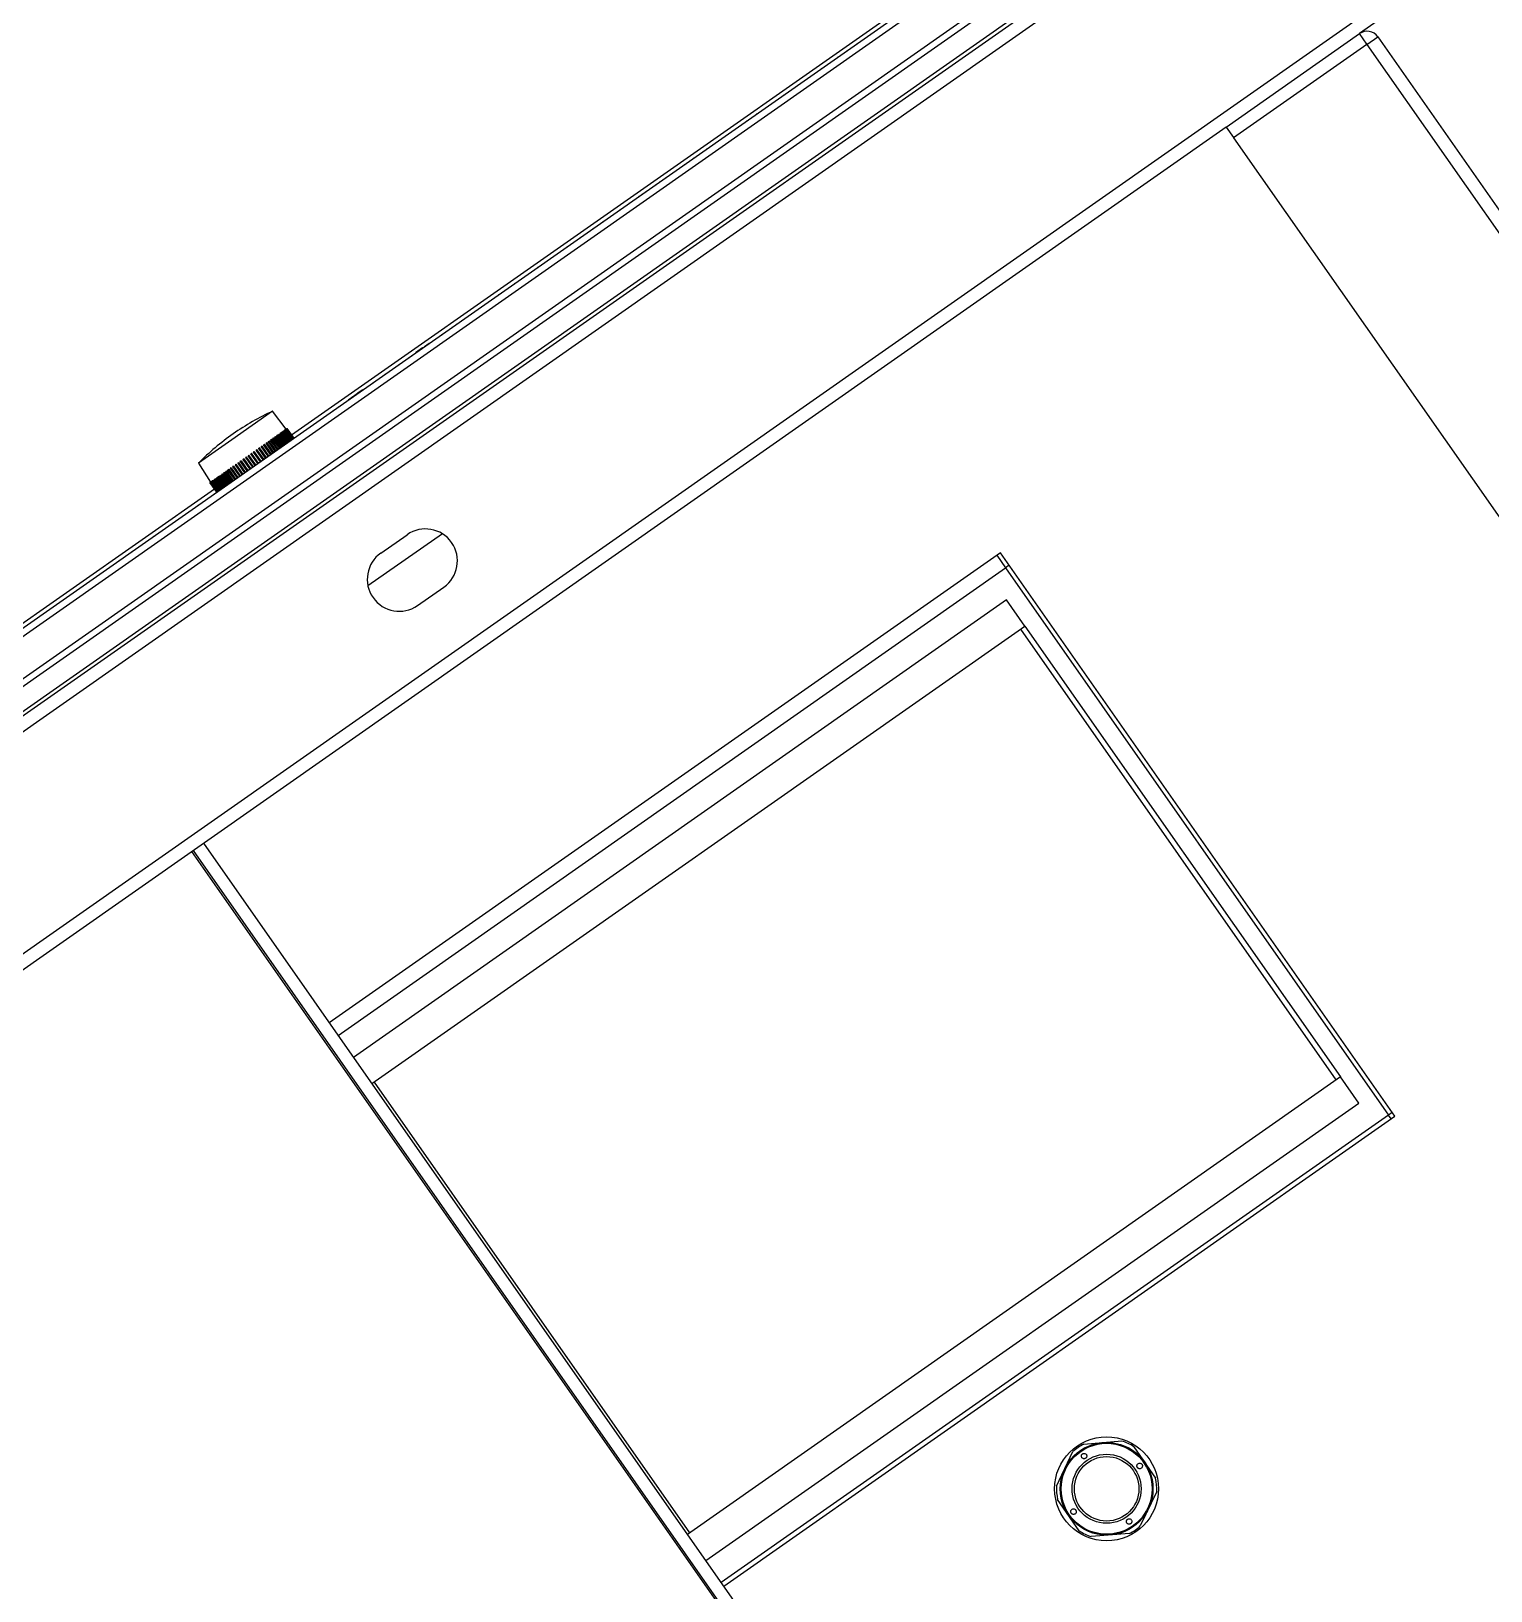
# Model space of a CAD drawing. Header units: millimetres. Extents: x 152904052 to 153933663, y 538271515 to 539240469.
# Drawn here: x 153458356.8 to 153458813.1, y 538574329.4 to 538574816.8 of the extents above; entities that cross this region are included whole.
import ezdxf

# ---------------------------------------------------------------- set-up
doc = ezdxf.new("R2010")
doc.units = ezdxf.units.MM
doc.layers.add('POWR', color=5, linetype='Continuous')

msp = doc.modelspace()

# ---------------------------------------------------------------- linework, layer by layer
at = {"layer": 'POWR', "color": 7}
for p, q in [((153459596.18, 538575472.45), (153457835.01, 538574239.26)), ((153459598.53, 538575469.09), (153457837.36, 538574235.9)), ((153459648.32, 538575434.6), (153457852.73, 538574177.32)), ((153459621.18, 538575410.6), (153458772.04, 538574816.03)), ((153457805.32, 538574243.3), (153458701.41, 538574870.88)), ((153457805.84, 538574246.22), (153458698.48, 538574871.4)), ((153458705.44, 538574860.4), (153457813.79, 538574235.92)), ((153458706.59, 538574858.76), (153457814.94, 538574234.28)), ((153458438.1, 538574690.61), (153458678.27, 538574858.77)), ((153457838.41, 538574243.11), (153458688.28, 538574838.19)), ((153458730.35, 538574786.83), (153458772.04, 538574816.03)), ((153458774.34, 538574812.75), (153458772.04, 538574816.03)), ((153458611.84, 538574810.84), (153458611.9, 538574810.76)), ((153458614.89, 538574812.97), (153458614.94, 538574812.89)), ((153458732.64, 538574783.56), (153458774.34, 538574812.75)), ((153458774.4, 538574812.67), (153458732.7, 538574783.47)), ((153458774.4, 538574812.67), (153458777.75, 538574815.02)), ((153458774.4, 538574812.67), (153459051.66, 538574416.69)), ((153458777.75, 538574815.02), (153459055.02, 538574419.04)), ((153458606.69, 538574807.23), (153458606.75, 538574807.15)), ((153458607.75, 538574807.97), (153458607.8, 538574807.89)), ((153458608.8, 538574808.71), (153458608.86, 538574808.63)), ((153458603.65, 538574805.1), (153458603.7, 538574805.02)), ((153458591.78, 538574796.79), (153458591.84, 538574796.71)), ((153458753.43, 538574797.99), (153458753.37, 538574798.07)), ((153458753.53, 538574798.18), (153458753.59, 538574798.1)), ((153458753.58, 538574798.09), (153458753.53, 538574798.18)), ((153458755.17, 538574799.33), (153458755.23, 538574799.25)), ((153458756.87, 538574800.39), (153458756.81, 538574800.48)), ((153458756.97, 538574800.59), (153458757.03, 538574800.51)), ((153458583.58, 538574791.05), (153458583.64, 538574790.97)), ((153458585.41, 538574792.33), (153458585.47, 538574792.25)), ((153458587.68, 538574793.92), (153458587.74, 538574793.84)), ((153458730.35, 538574786.83), (153457884.58, 538574194.61)), ((153458580.54, 538574788.92), (153458580.6, 538574788.84)), ((153458730.35, 538574786.83), (153458732.64, 538574783.56)), ((153458732.7, 538574783.47), (153459009.97, 538574387.5)), ((153458563.88, 538574777.25), (153458563.93, 538574777.16)), ((153458567.97, 538574780.12), (153458568.03, 538574780.04)), ((153458560.83, 538574775.11), (153458560.89, 538574775.03)), ((153458548.81, 538574766.69), (153458548.86, 538574766.61)), ((153458551.85, 538574768.82), (153458551.91, 538574768.74)), ((153458553.37, 538574769.89), (153458553.43, 538574769.81)), ((153458554.89, 538574770.96), (153458554.95, 538574770.87)), ((153458542.13, 538574762.02), (153458542.19, 538574761.93)), ((153458543.65, 538574763.08), (153458543.71, 538574763)), ((153458546.69, 538574765.21), (153458546.75, 538574765.13)), ((153458547.75, 538574765.95), (153458547.81, 538574765.87)), ((153458535.35, 538574757.27), (153458535.4, 538574757.18)), ((153458540.61, 538574760.95), (153458540.67, 538574760.87)), ((153458528.2, 538574752.26), (153458528.26, 538574752.18)), ((153458532.3, 538574755.13), (153458532.36, 538574755.05)), ((153458521.06, 538574747.26), (153458521.12, 538574747.18)), ((153458524.1, 538574749.39), (153458524.16, 538574749.31)), ((153458527.15, 538574751.52), (153458527.2, 538574751.44)), ((153458514.97, 538574742.99), (153458515.02, 538574742.91)), ((153458507.83, 538574737.99), (153458507.88, 538574737.91)), ((153458502.8, 538574734.47), (153458502.85, 538574734.39)), ((153458503.73, 538574735.12), (153458503.78, 538574735.04)), ((153458495.58, 538574729.41), (153458495.63, 538574729.33)), ((153458486.2, 538574722.84), (153458486.25, 538574722.76)), ((153458487.25, 538574723.58), (153458487.31, 538574723.5)), ((153458488.31, 538574724.32), (153458488.37, 538574724.24)), ((153458489.53, 538574725.18), (153458489.58, 538574725.09)), ((153458477.67, 538574716.87), (153458479.14, 538574717.9)), ((153458479.14, 538574717.9), (153458479.2, 538574717.82)), ((153458479.7, 538574718.29), (153458481.15, 538574719.31)), ((153458479.7, 538574718.29), (153458479.76, 538574718.21)), ((153458481.29, 538574719.41), (153458481.35, 538574719.32)), ((153458484.98, 538574721.99), (153458485.04, 538574721.91)), ((153458474.63, 538574714.74), (153458474.69, 538574714.66)), ((153458475.69, 538574715.48), (153458475.75, 538574715.4)), ((153458476.89, 538574716.33), (153458476.95, 538574716.25)), ((153458477.04, 538574716.43), (153458477.67, 538574716.87)), ((153458477.67, 538574716.87), (153458477.72, 538574716.79)), ((153458465.22, 538574708.15), (153458465.28, 538574708.07)), ((153458466.27, 538574708.89), (153458466.33, 538574708.81)), ((153458467.33, 538574709.63), (153458467.39, 538574709.55)), ((153458467.49, 538574709.74), (153458467.55, 538574709.66)), ((153458471.59, 538574712.61), (153458471.65, 538574712.53)), ((153458457.95, 538574703.06), (153458459.35, 538574704.04)), ((153458459.35, 538574704.04), (153458460.44, 538574704.8)), ((153458459.35, 538574704.04), (153458459.4, 538574703.96)), ((153458460.35, 538574704.74), (153458460.41, 538574704.66)), ((153458463.39, 538574706.87), (153458463.45, 538574706.79)), ((153458452.76, 538574699.43), (153458452.82, 538574699.34)), ((153458455.95, 538574701.66), (153458456.17, 538574701.82)), ((153458456.17, 538574701.82), (153458456.86, 538574702.3)), ((153458456.17, 538574701.82), (153458456.23, 538574701.73)), ((153458456.86, 538574702.3), (153458457.92, 538574703.04)), ((153458456.86, 538574702.3), (153458456.92, 538574702.22)), ((153458457.92, 538574703.04), (153458457.98, 538574702.96)), ((153458457.95, 538574703.06), (153458458, 538574702.98)), ((153458432.25, 538574698.04), (153458419.49, 538574689.11)), ((153458436.49, 538574692.42), (153458432.25, 538574698.04)), ((153458444.56, 538574693.68), (153458444.62, 538574693.6)), ((153458446.47, 538574695.02), (153458446.53, 538574694.94)), ((153458448.75, 538574696.61), (153458448.8, 538574696.53)), ((153458451.02, 538574698.21), (153458451.08, 538574698.12)), ((153458419.49, 538574689.11), (153458409.03, 538574681.78)), ((153458430.9, 538574688.51), (153458431.02, 538574688.6)), ((153458431.02, 538574688.6), (153458431.2, 538574688.72)), ((153458433.15, 538574685.57), (153458431.02, 538574688.6)), ((153458433.32, 538574685.69), (153458431.2, 538574688.72)), ((153458431.72, 538574689.09), (153458431.59, 538574688.99)), ((153458433.77, 538574686), (153458431.59, 538574688.99)), ((153458431.89, 538574689.2), (153458431.72, 538574689.09)), ((153458431.72, 538574689.09), (153458433.84, 538574686.05)), ((153458434.01, 538574686.17), (153458431.89, 538574689.2)), ((153458432.39, 538574689.55), (153458432.24, 538574689.45)), ((153458434.43, 538574686.46), (153458432.24, 538574689.45)), ((153458432.54, 538574689.66), (153458432.39, 538574689.55)), ((153458432.39, 538574689.55), (153458434.51, 538574686.52)), ((153458434.66, 538574686.63), (153458432.54, 538574689.66)), ((153458433.01, 538574689.99), (153458432.85, 538574689.88)), ((153458435.05, 538574686.9), (153458432.85, 538574689.88)), ((153458433.16, 538574690.09), (153458433.01, 538574689.99)), ((153458433.01, 538574689.99), (153458435.13, 538574686.96)), ((153458435.28, 538574687.06), (153458433.16, 538574690.09)), ((153458433.43, 538574690.28), (153458433.6, 538574690.4)), ((153458435.63, 538574687.3), (153458433.43, 538574690.28)), ((153458433.73, 538574690.49), (153458433.6, 538574690.4)), ((153458433.6, 538574690.4), (153458435.72, 538574687.37)), ((153458435.86, 538574687.46), (153458433.73, 538574690.49)), ((153458433.96, 538574690.65), (153458434.14, 538574690.78)), ((153458436.17, 538574687.68), (153458433.96, 538574690.65)), ((153458434.26, 538574690.87), (153458434.14, 538574690.78)), ((153458434.14, 538574690.78), (153458436.26, 538574687.75)), ((153458436.39, 538574687.84), (153458434.26, 538574690.87)), ((153458434.64, 538574691.13), (153458434.45, 538574690.99)), ((153458436.66, 538574688.02), (153458434.45, 538574690.99)), ((153458434.75, 538574691.21), (153458434.64, 538574691.13)), ((153458434.64, 538574691.13), (153458436.76, 538574688.1)), ((153458436.87, 538574688.18), (153458434.75, 538574691.21)), ((153458435.08, 538574691.44), (153458434.88, 538574691.3)), ((153458437.1, 538574688.33), (153458434.88, 538574691.3)), ((153458435.18, 538574691.51), (153458435.08, 538574691.44)), ((153458435.08, 538574691.44), (153458437.21, 538574688.41)), ((153458437.31, 538574688.48), (153458435.18, 538574691.51)), ((153458435.27, 538574691.57), (153458435.48, 538574691.72)), ((153458437.49, 538574688.61), (153458435.27, 538574691.57)), ((153458435.57, 538574691.78), (153458435.48, 538574691.72)), ((153458435.48, 538574691.72), (153458437.6, 538574688.69)), ((153458437.69, 538574688.75), (153458435.57, 538574691.78)), ((153458435.82, 538574691.96), (153458435.61, 538574691.81)), ((153458437.83, 538574688.85), (153458435.61, 538574691.81)), ((153458435.9, 538574692.01), (153458435.82, 538574691.96)), ((153458435.82, 538574691.96), (153458437.95, 538574688.93)), ((153458435.9, 538574692.01), (153458436.11, 538574692.16)), ((153458438.02, 538574688.98), (153458435.9, 538574692.01)), ((153458438.12, 538574689.05), (153458435.97, 538574691.91)), ((153458436.18, 538574692.21), (153458436.11, 538574692.16)), ((153458436.11, 538574692.16), (153458438.24, 538574689.13)), ((153458436.35, 538574692.33), (153458436.18, 538574692.21)), ((153458438.3, 538574689.18), (153458436.18, 538574692.21)), ((153458436.35, 538574692.33), (153458436.4, 538574692.36)), ((153458438.47, 538574689.3), (153458436.35, 538574692.33)), ((153458436.4, 538574692.36), (153458436.53, 538574692.45)), ((153458438.52, 538574689.33), (153458436.4, 538574692.36)), ((153458436.56, 538574692.47), (153458436.53, 538574692.45)), ((153458436.53, 538574692.45), (153458438.65, 538574689.42)), ((153458436.65, 538574692.53), (153458436.56, 538574692.47)), ((153458438.68, 538574689.44), (153458436.56, 538574692.47)), ((153458436.67, 538574692.55), (153458436.65, 538574692.53)), ((153458436.65, 538574692.53), (153458438.77, 538574689.5)), ((153458436.71, 538574692.58), (153458436.67, 538574692.55)), ((153458438.79, 538574689.52), (153458436.67, 538574692.55)), ((153458438.84, 538574689.55), (153458436.71, 538574692.58)), ((153458436.71, 538574692.58), (153458438.83, 538574689.55)), ((153458436.71, 538574692.58), (153458436.71, 538574692.58)), ((153458438.84, 538574689.55), (153458436.71, 538574692.58)), ((153458438.35, 538574689.21), (153458437.21, 538574690.73)), ((153458438.53, 538574689.34), (153458438.36, 538574689.56)), ((153458424.84, 538574684.27), (153458424.64, 538574684.12)), ((153458426.76, 538574681.09), (153458424.64, 538574684.12)), ((153458424.64, 538574684.12), (153458426.76, 538574681.09)), ((153458424.64, 538574684.12), (153458424.64, 538574684.12)), ((153458426.96, 538574681.24), (153458424.84, 538574684.27)), ((153458425.48, 538574684.71), (153458425.46, 538574684.7)), ((153458427.59, 538574681.68), (153458425.46, 538574684.7)), ((153458425.48, 538574684.71), (153458425.68, 538574684.86)), ((153458427.6, 538574681.68), (153458425.48, 538574684.71)), ((153458427.8, 538574681.82), (153458425.68, 538574684.86)), ((153458426.31, 538574685.3), (153458426.28, 538574685.27)), ((153458428.42, 538574682.25), (153458426.28, 538574685.27)), ((153458426.31, 538574685.3), (153458426.52, 538574685.44)), ((153458428.44, 538574682.27), (153458426.31, 538574685.3)), ((153458428.64, 538574682.41), (153458426.52, 538574685.44)), ((153458427.09, 538574685.84), (153458427.14, 538574685.88)), ((153458429.24, 538574682.83), (153458427.09, 538574685.84)), ((153458427.34, 538574686.02), (153458427.14, 538574685.88)), ((153458427.14, 538574685.88), (153458429.26, 538574682.85)), ((153458429.46, 538574682.99), (153458427.34, 538574686.02)), ((153458427.89, 538574686.4), (153458427.96, 538574686.45)), ((153458430.05, 538574683.39), (153458427.89, 538574686.4)), ((153458428.15, 538574686.59), (153458427.96, 538574686.45)), ((153458427.96, 538574686.45), (153458430.08, 538574683.42)), ((153458430.28, 538574683.56), (153458428.15, 538574686.59)), ((153458428.76, 538574687.01), (153458428.68, 538574686.95)), ((153458430.84, 538574683.95), (153458428.68, 538574686.95)), ((153458428.76, 538574687.01), (153458428.95, 538574687.14)), ((153458430.88, 538574683.98), (153458428.76, 538574687.01)), ((153458431.07, 538574684.11), (153458428.95, 538574687.14)), ((153458429.54, 538574687.56), (153458429.44, 538574687.49)), ((153458431.61, 538574684.49), (153458429.44, 538574687.49)), ((153458429.54, 538574687.56), (153458429.72, 538574687.69)), ((153458431.66, 538574684.53), (153458429.54, 538574687.56)), ((153458431.85, 538574684.66), (153458429.72, 538574687.69)), ((153458430.19, 538574688.01), (153458430.29, 538574688.09)), ((153458432.36, 538574685.01), (153458430.19, 538574688.01)), ((153458430.47, 538574688.21), (153458430.29, 538574688.09)), ((153458430.29, 538574688.09), (153458432.42, 538574685.06)), ((153458432.6, 538574685.18), (153458430.47, 538574688.21)), ((153458430.87, 538574684.09), (153458430.92, 538574684.01)), ((153458433.08, 538574685.52), (153458430.9, 538574688.51)), ((153458432.69, 538574685.37), (153458432.75, 538574685.29)), ((153458435.74, 538574687.5), (153458435.79, 538574687.42)), ((153458409.03, 538574681.78), (153458412.86, 538574675.88)), ((153458417.06, 538574678.82), (153458417.21, 538574678.92)), ((153458417.21, 538574678.92), (153458419.26, 538574675.84)), ((153458417.57, 538574679.17), (153458417.73, 538574679.29)), ((153458419.69, 538574676.14), (153458417.57, 538574679.17)), ((153458417.73, 538574679.29), (153458417.87, 538574679.38)), ((153458419.86, 538574676.26), (153458417.73, 538574679.29)), ((153458417.87, 538574679.38), (153458419.93, 538574676.31)), ((153458418.26, 538574679.66), (153458418.44, 538574679.78)), ((153458420.38, 538574676.63), (153458418.26, 538574679.66)), ((153458418.44, 538574679.78), (153458418.56, 538574679.87)), ((153458420.56, 538574676.75), (153458418.44, 538574679.78)), ((153458418.56, 538574679.87), (153458420.62, 538574676.8)), ((153458419.17, 538574680.29), (153458418.99, 538574680.17)), ((153458418.99, 538574680.17), (153458421.11, 538574677.14)), ((153458419.17, 538574680.29), (153458419.28, 538574680.37)), ((153458421.29, 538574677.26), (153458419.17, 538574680.29)), ((153458419.28, 538574680.37), (153458421.35, 538574677.3)), ((153458419.93, 538574680.83), (153458419.74, 538574680.7)), ((153458419.74, 538574680.7), (153458421.87, 538574677.67)), ((153458419.93, 538574680.83), (153458420.02, 538574680.89)), ((153458422.05, 538574677.8), (153458419.93, 538574680.83)), ((153458420.02, 538574680.89), (153458422.1, 538574677.83)), ((153458420.71, 538574681.38), (153458420.52, 538574681.24)), ((153458420.52, 538574681.24), (153458422.64, 538574678.21)), ((153458420.71, 538574681.38), (153458420.79, 538574681.43)), ((153458422.84, 538574678.35), (153458420.71, 538574681.38)), ((153458420.79, 538574681.43), (153458422.88, 538574678.37)), ((153458421.52, 538574681.94), (153458421.32, 538574681.8)), ((153458421.32, 538574681.8), (153458423.44, 538574678.77)), ((153458421.52, 538574681.94), (153458421.58, 538574681.98)), ((153458423.64, 538574678.91), (153458421.52, 538574681.94)), ((153458421.58, 538574681.98), (153458423.67, 538574678.93)), ((153458422.13, 538574682.37), (153458422.33, 538574682.51)), ((153458424.26, 538574679.34), (153458422.13, 538574682.37)), ((153458422.33, 538574682.51), (153458422.38, 538574682.54)), ((153458424.46, 538574679.48), (153458422.33, 538574682.51)), ((153458422.38, 538574682.54), (153458424.48, 538574679.5)), ((153458423.16, 538574683.09), (153458422.96, 538574682.95)), ((153458422.96, 538574682.95), (153458425.08, 538574679.92)), ((153458423.16, 538574683.09), (153458423.2, 538574683.11)), ((153458425.29, 538574680.06), (153458423.16, 538574683.09)), ((153458423.2, 538574683.11), (153458425.3, 538574680.07)), ((153458424, 538574683.68), (153458423.8, 538574683.54)), ((153458423.8, 538574683.54), (153458425.92, 538574680.51)), ((153458424, 538574683.68), (153458424.02, 538574683.69)), ((153458426.12, 538574680.65), (153458424, 538574683.68)), ((153458424.02, 538574683.69), (153458426.13, 538574680.65)), ((153458426.12, 538574680.65), (153458426.13, 538574680.65)), ((153458426.32, 538574680.91), (153458426.38, 538574680.83)), ((153458426.76, 538574681.09), (153458426.76, 538574681.09)), ((153458428.59, 538574682.5), (153458428.65, 538574682.42)), ((153458412.65, 538574675.73), (153458412.64, 538574675.72)), ((153458414.76, 538574672.69), (153458412.64, 538574675.72)), ((153458412.64, 538574675.72), (153458412.64, 538574675.72)), ((153458412.64, 538574675.72), (153458414.76, 538574672.69)), ((153458414.76, 538574672.69), (153458412.64, 538574675.72)), ((153458412.64, 538574675.72), (153458412.64, 538574675.72)), ((153458412.65, 538574675.73), (153458412.7, 538574675.76)), ((153458414.77, 538574672.7), (153458412.65, 538574675.73)), ((153458412.72, 538574675.78), (153458412.7, 538574675.76)), ((153458412.7, 538574675.76), (153458414.82, 538574672.73)), ((153458412.72, 538574675.78), (153458412.81, 538574675.84)), ((153458414.84, 538574672.75), (153458412.72, 538574675.78)), ((153458412.85, 538574675.87), (153458412.81, 538574675.84)), ((153458412.81, 538574675.84), (153458414.93, 538574672.81)), ((153458412.85, 538574675.87), (153458412.98, 538574675.96)), ((153458414.97, 538574672.84), (153458412.85, 538574675.87)), ((153458412.98, 538574675.96), (153458413.03, 538574676)), ((153458415.11, 538574672.93), (153458412.98, 538574675.96)), ((153458413.03, 538574676), (153458413.21, 538574676.12)), ((153458415.16, 538574672.97), (153458413.03, 538574676)), ((153458413.21, 538574676.12), (153458413.28, 538574676.17)), ((153458415.33, 538574673.09), (153458413.21, 538574676.12)), ((153458413.28, 538574676.17), (153458413.49, 538574676.32)), ((153458415.4, 538574673.14), (153458413.28, 538574676.17)), ((153458413.49, 538574676.32), (153458415.51, 538574673.22)), ((153458413.57, 538574676.38), (153458413.5, 538574676.32)), ((153458413.5, 538574676.32), (153458415.62, 538574673.29)), ((153458413.57, 538574676.38), (153458413.79, 538574676.52)), ((153458415.7, 538574673.35), (153458413.57, 538574676.38)), ((153458413.79, 538574676.52), (153458415.76, 538574673.5)), ((153458413.84, 538574676.56), (153458413.93, 538574676.62)), ((153458415.96, 538574673.53), (153458413.84, 538574676.56)), ((153458413.93, 538574676.62), (153458414.13, 538574676.77)), ((153458416.05, 538574673.59), (153458413.93, 538574676.62)), ((153458414.1, 538574674.86), (153458415.27, 538574673.05)), ((153458414.13, 538574676.77), (153458416.16, 538574673.67)), ((153458414.33, 538574676.91), (153458414.23, 538574676.83)), ((153458414.23, 538574676.83), (153458416.35, 538574673.8)), ((153458414.33, 538574676.91), (153458414.53, 538574677.04)), ((153458416.45, 538574673.88), (153458414.33, 538574676.91)), ((153458414.53, 538574677.04), (153458416.56, 538574673.95)), ((153458414.67, 538574677.14), (153458414.79, 538574677.23)), ((153458416.79, 538574674.11), (153458414.67, 538574677.14)), ((153458414.79, 538574677.23), (153458414.98, 538574677.36)), ((153458416.91, 538574674.19), (153458414.79, 538574677.23)), ((153458414.98, 538574677.36), (153458417.01, 538574674.27)), ((153458415.29, 538574677.58), (153458415.16, 538574677.49)), ((153458415.16, 538574677.49), (153458417.29, 538574674.46)), ((153458415.29, 538574677.58), (153458415.47, 538574677.7)), ((153458417.41, 538574674.55), (153458415.29, 538574677.58)), ((153458415.47, 538574677.7), (153458417.51, 538574674.61)), ((153458415.7, 538574677.87), (153458415.84, 538574677.96)), ((153458417.82, 538574674.84), (153458415.7, 538574677.87)), ((153458415.84, 538574677.96), (153458416.01, 538574678.08)), ((153458417.96, 538574674.93), (153458415.84, 538574677.96)), ((153458416.01, 538574678.08), (153458418.05, 538574675)), ((153458416.43, 538574678.38), (153458416.28, 538574678.27)), ((153458416.28, 538574678.27), (153458418.41, 538574675.24)), ((153458416.43, 538574678.38), (153458416.59, 538574678.49)), ((153458418.55, 538574675.35), (153458416.43, 538574678.38)), ((153458416.59, 538574678.49), (153458418.64, 538574675.41)), ((153458416.91, 538574678.71), (153458417.06, 538574678.82)), ((153458419.03, 538574675.68), (153458416.91, 538574678.71)), ((153458419.19, 538574675.79), (153458417.06, 538574678.82)), ((153458421.45, 538574677.5), (153458421.51, 538574677.42)), ((153457897.12, 538574311.81), (153458414.02, 538574673.75)), ((153458411.16, 538574670.29), (153458411.22, 538574670.21)), ((153458412.86, 538574671.48), (153458412.92, 538574671.4)), ((153458413.83, 538574672.16), (153458413.88, 538574672.08)), ((153458414.8, 538574673.37), (153458415.09, 538574672.92)), ((153458402.85, 538574664.47), (153458402.91, 538574664.39)), ((153458403.96, 538574665.24), (153458404.01, 538574665.16)), ((153458404.92, 538574665.92), (153458404.98, 538574665.84)), ((153458406.62, 538574667.11), (153458406.68, 538574667.03)), ((153458408.89, 538574668.7), (153458408.95, 538574668.62)), ((153458401.75, 538574663.7), (153458401.81, 538574663.62)), ((153458485.31, 538574659.72), (153458462.05, 538574643.43)), ((153458466.1, 538574653.68), (153458474.29, 538574659.42)), ((153458389.01, 538574654.77), (153458389.06, 538574654.69)), ((153458390.06, 538574655.51), (153458390.12, 538574655.43)), ((153458391.28, 538574656.37), (153458391.34, 538574656.28)), ((153458392.97, 538574657.55), (153458393.03, 538574657.47)), ((153458393.94, 538574658.23), (153458394, 538574658.15)), ((153458395.04, 538574659), (153458395.1, 538574658.92)), ((153458382.97, 538574650.54), (153458383.02, 538574650.46)), ((153458384.07, 538574651.32), (153458384.13, 538574651.24)), ((153458387.95, 538574654.03), (153458388.01, 538574653.95)), ((153458659.79, 538574653.8), (153458449.97, 538574506.88)), ((153458658.64, 538574653), (153458661.4, 538574649.07)), ((153458783.11, 538574477.69), (153458659.79, 538574653.8)), ((153458662.54, 538574649.87), (153458661.4, 538574649.07)), ((153458376.26, 538574645.85), (153458376.32, 538574645.77)), ((153458452.72, 538574502.95), (153458661.4, 538574649.07)), ((153458661.4, 538574649.07), (153458781.16, 538574478.03)), ((153458369.12, 538574640.85), (153458369.18, 538574640.77)), ((153458477.57, 538574637.3), (153458485.76, 538574643.04)), ((153458361.98, 538574635.84), (153458362.04, 538574635.76)), ((153458661.71, 538574639.03), (153458457.54, 538574496.07)), ((153458667.45, 538574630.84), (153458661.71, 538574639.03)), ((153458463.27, 538574487.88), (153458667.45, 538574630.84)), ((153458667.45, 538574630.84), (153458766.1, 538574489.95)), ((153458764.79, 538574489.03), (153458666.14, 538574629.92)), ((153458410.68, 538574562.99), (153458657.08, 538574211.09)), ((153458653.4, 538574208.51), (153458406.99, 538574560.41)), ((153458407.4, 538574560.7), (153458653.81, 538574208.79)), ((153458766.1, 538574489.95), (153458561.93, 538574346.98)), ((153458771.84, 538574481.76), (153458766.1, 538574489.95)), ((153458463.97, 538574488.37), (153458562.62, 538574347.47)), ((153458567.66, 538574338.79), (153458771.84, 538574481.76)), ((153458781.16, 538574478.03), (153458572.48, 538574331.91)), ((153458573.28, 538574330.76), (153458783.11, 538574477.69)), ((153458782.31, 538574478.83), (153458781.16, 538574478.03)), ((153458781.96, 538574476.88), (153458781.16, 538574478.03)), ((153458677.34, 538574362.06), (153458682.47, 538574372.87)), ((153458685.88, 538574375.22), (153458697.8, 538574376.18)), ((153458701.54, 538574374.4), (153458708.33, 538574364.56)), ((153458684.46, 538574348.09), (153458677.67, 538574357.93)), ((153458708.67, 538574360.43), (153458703.54, 538574349.62)), ((153458700.13, 538574347.27), (153458688.21, 538574346.31))]:
    msp.add_line(p, q, dxfattribs=at)
for radius in [16.25, 14.5, 14.21, 10.79, 10.09]:
    msp.add_circle((153458693, 538574361.24), radius, dxfattribs=at)
for centre, radius, start, end in [((153458774.4, 538574812.67), 4.1, 35, 125), ((153458774.4, 538574812.67), 0.1, 35, 125), ((153458465.81, 538574625.42), 80, 114.7997, 125.006), ((153458465.81, 538574625.42), 80, 125.006, 135.2124), ((153458480.02, 538574651.23), 10, 305, 125), ((153458471.83, 538574645.49), 10, 125, 305), ((153458693, 538574361.24), 15.68, 117.0092, 132.1895), ((153458693, 538574361.24), 15.68, 57.0092, 72.1895), ((153458693, 538574361.24), 15.68, 177.0092, 192.1895), ((153458693, 538574361.24), 15.68, 357.0092, 12.1895), ((153458693, 538574361.24), 15.68, 237.0092, 252.1895), ((153458693, 538574361.24), 15.68, 297.0092, 312.1895)]:
    msp.add_arc(centre, radius, start, end, dxfattribs=at)
for points, knots in [([(153458685.81, 538574372.3), (153458685.74, 538574372.29), (153458685.61, 538574372.26), (153458685.42, 538574372.15), (153458685.28, 538574372), (153458685.16, 538574371.8), (153458685.09, 538574371.52), (153458685.13, 538574371.2), (153458685.29, 538574370.88), (153458685.56, 538574370.67), (153458685.87, 538574370.59), (153458686.12, 538574370.61), (153458686.34, 538574370.7), (153458686.53, 538574370.83), (153458686.67, 538574370.99), (153458686.79, 538574371.2), (153458686.84, 538574371.48), (153458686.77, 538574371.79), (153458686.56, 538574372.09), (153458686.26, 538574372.27), (153458685.98, 538574372.32), (153458685.84, 538574372.31), (153458685.81, 538574372.3)], [0, 0, 0, 0, 0.032752, 0.06566, 0.096359, 0.128239, 0.178564, 0.249759, 0.323184, 0.410832, 0.464034, 0.505856, 0.540618, 0.575489, 0.608047, 0.643003, 0.696435, 0.769015, 0.843405, 0.93108, 0.98189, 1, 1, 1, 1]), ([(153458703.7, 538574369.17), (153458703.58, 538574369.2), (153458703.31, 538574369.27), (153458702.95, 538574369.17), (153458702.66, 538574368.96), (153458702.5, 538574368.68), (153458702.46, 538574368.39), (153458702.51, 538574368.13), (153458702.62, 538574367.91), (153458702.77, 538574367.73), (153458702.96, 538574367.59), (153458703.22, 538574367.5), (153458703.54, 538574367.5), (153458703.87, 538574367.66), (153458704.11, 538574367.93), (153458704.21, 538574368.25), (153458704.22, 538574368.52), (153458704.15, 538574368.75), (153458704.03, 538574368.94), (153458703.88, 538574369.08), (153458703.76, 538574369.14), (153458703.7, 538574369.17)], [0, 0, 0, 0, 0.0672662, 0.1456476, 0.2259598, 0.2945474, 0.3443662, 0.3835245, 0.4229393, 0.4567117, 0.4897052, 0.5361126, 0.5989629, 0.6814487, 0.7649929, 0.8246243, 0.8679071, 0.9020424, 0.9363559, 0.9669475, 1, 1, 1, 1]), ([(153458683.04, 538574354.89), (153458682.95, 538574354.93), (153458682.74, 538574355.01), (153458682.4, 538574354.97), (153458682.07, 538574354.78), (153458681.86, 538574354.48), (153458681.78, 538574354.16), (153458681.8, 538574353.91), (153458681.88, 538574353.69), (153458682.01, 538574353.51), (153458682.18, 538574353.37), (153458682.42, 538574353.26), (153458682.75, 538574353.23), (153458683.1, 538574353.33), (153458683.38, 538574353.57), (153458683.52, 538574353.86), (153458683.54, 538574354.14), (153458683.49, 538574354.39), (153458683.37, 538574354.61), (153458683.22, 538574354.78), (153458683.1, 538574354.85), (153458683.04, 538574354.89)], [0, 0, 0, 0, 0.0522296, 0.1192148, 0.2044654, 0.2903646, 0.3432844, 0.3835814, 0.4161898, 0.448914, 0.4793535, 0.5214007, 0.5803525, 0.661164, 0.7433981, 0.8083834, 0.8562705, 0.8942785, 0.9325084, 0.9658413, 1, 1, 1, 1]), ([(153458700.04, 538574351.88), (153458699.97, 538574351.88), (153458699.82, 538574351.86), (153458699.6, 538574351.76), (153458699.43, 538574351.61), (153458699.28, 538574351.43), (153458699.19, 538574351.18), (153458699.18, 538574350.87), (153458699.31, 538574350.55), (153458699.58, 538574350.3), (153458699.88, 538574350.18), (153458700.15, 538574350.17), (153458700.39, 538574350.23), (153458700.58, 538574350.34), (153458700.73, 538574350.49), (153458700.84, 538574350.69), (153458700.91, 538574350.97), (153458700.88, 538574351.29), (153458700.71, 538574351.61), (153458700.43, 538574351.85), (153458700.16, 538574351.87), (153458700.04, 538574351.88)], [0, 0, 0, 0, 0.037655, 0.075529, 0.109622, 0.142408, 0.18759, 0.24856, 0.329431, 0.41155, 0.474655, 0.51947, 0.554483, 0.589706, 0.620506, 0.652427, 0.702904, 0.774298, 0.847915, 0.935622, 1, 1, 1, 1])]:
    msp.add_open_spline(points, degree=3, knots=knots, dxfattribs=at)

doc.saveas('drawing.dxf')
